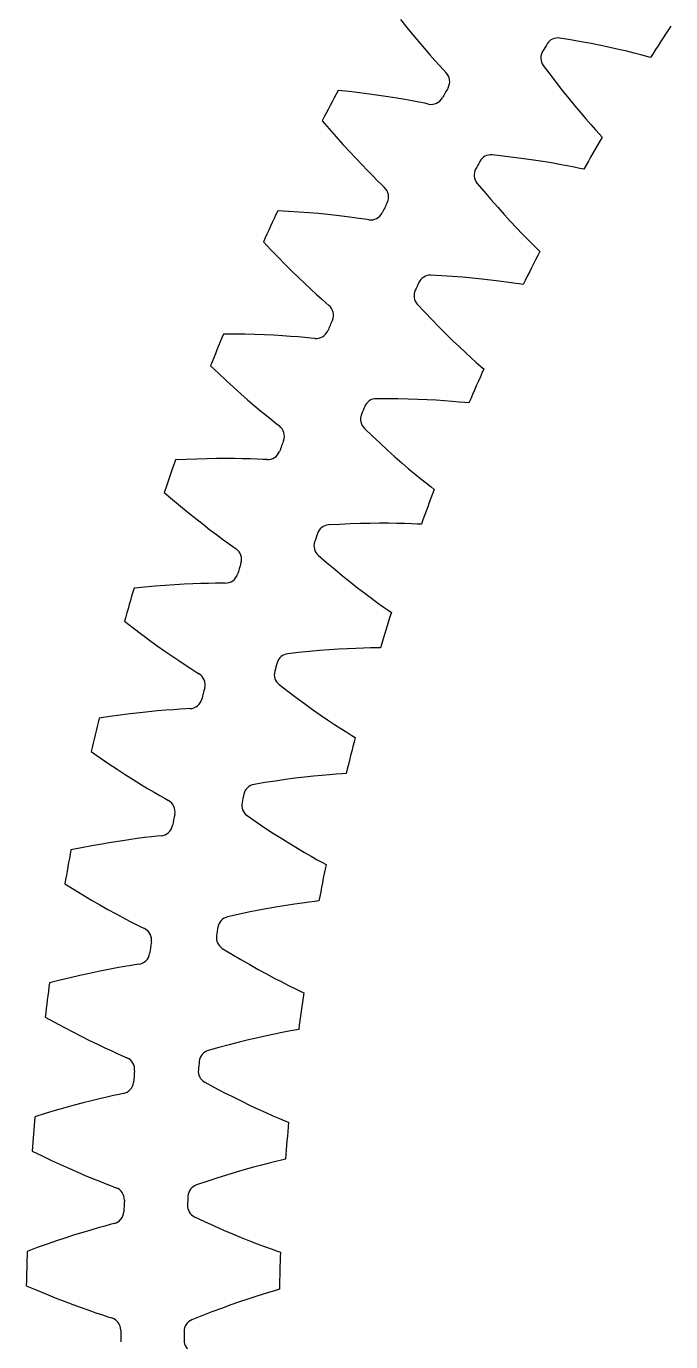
# Model space of a CAD drawing. Header units: millimetres. Extents: x -78 to 78, y -78 to 78.
# Drawn here: x -78.11 to -59.02, y -0.17 to 38.79 of the extents above; entities that cross this region are included whole.
import ezdxf

# ---------------------------------------------------------------- set-up
doc = ezdxf.new("R2010")
doc.units = ezdxf.units.MM

msp = doc.modelspace()

# ---------------------------------------------------------------- linework, layer by layer
at = {"layer": 'thin_ring_external'}
for p, q in [((-67.025881, 38.988631), (-66.839037, 38.756317)), ((-66.839037, 38.756317), (-66.657353, 38.535285)), ((-66.657353, 38.535285), (-66.481701, 38.326105)), ((-66.481701, 38.326105), (-66.313164, 38.129534)), ((-66.313164, 38.129534), (-66.153156, 37.946634)), ((-66.153156, 37.946634), (-66.003631, 37.778978)), ((-66.003631, 37.778978), (-65.867565, 37.629143)), ((-65.867565, 37.629143), (-65.750377, 37.502174)), ((-65.750377, 37.502174), (-65.670767, 37.414373)), ((-68.54795, 36.857281), (-68.866148, 36.891317)), ((-68.240702, 36.821036), (-68.54795, 36.857281)), ((-67.94502, 36.78292), (-68.240702, 36.821036)), ((-67.661655, 36.743317), (-67.94502, 36.78292)), ((-67.391547, 36.702673), (-67.661655, 36.743317)), ((-67.135909, 36.661516), (-67.391547, 36.702673)), ((-66.896383, 36.620499), (-67.135909, 36.661516)), ((-66.675332, 36.580467), (-66.896383, 36.620499)), ((-66.476507, 36.542614), (-66.675332, 36.580467)), ((-66.307039, 36.508927), (-66.476507, 36.542614)), ((-66.190594, 36.48685), (-66.307039, 36.508927)), ((-69.340498, 35.991819), (-69.132684, 35.748463)), ((-69.132684, 35.748463), (-68.929232, 35.515392)), ((-68.929232, 35.515392), (-68.73077, 35.292921)), ((-68.73077, 35.292921), (-68.538037, 35.081454)), ((-68.538037, 35.081454), (-68.351933, 34.881515)), ((-68.351933, 34.881515), (-68.173579, 34.693807)), ((-68.173579, 34.693807), (-68.004441, 34.519315)), ((-68.004441, 34.519315), (-67.84655, 34.359513)), ((-67.84655, 34.359513), (-67.703011, 34.216821)), ((-67.703011, 34.216821), (-67.579492, 34.096002)), ((-67.579492, 34.096002), (-67.495503, 34.012379)), ((-70.340488, 33.309104), (-70.660009, 33.326848)), ((-70.03179, 33.288594), (-70.340488, 33.309104)), ((-69.734548, 33.265626), (-70.03179, 33.288594)), ((-69.44953, 33.240543), (-69.734548, 33.265626)), ((-69.177699, 33.213744), (-69.44953, 33.240543)), ((-68.920293, 33.185694), (-69.177699, 33.213744)), ((-68.678985, 33.156961), (-68.920293, 33.185694)), ((-68.456178, 33.128268), (-68.678985, 33.156961)), ((-68.255679, 33.100616), (-68.456178, 33.128268)), ((-68.084713, 33.075626), (-68.255679, 33.100616)), ((-67.967292, 33.059524), (-68.084713, 33.075626)), ((-71.087811, 32.404303), (-70.867842, 32.171876)), ((-70.867842, 32.171876), (-70.652755, 31.949496)), ((-70.652755, 31.949496), (-70.443192, 31.737449)), ((-70.443192, 31.737449), (-70.239913, 31.5361)), ((-70.239913, 31.5361), (-70.043843, 31.345924)), ((-70.043843, 31.345924), (-69.856137, 31.167567)), ((-69.856137, 31.167567), (-69.678309, 31.00194)), ((-69.678309, 31.00194), (-69.512465, 30.850408)), ((-69.512465, 30.850408), (-69.361828, 30.715231)), ((-69.361828, 30.715231), (-69.232301, 30.600876)), ((-69.232301, 30.600876), (-69.144151, 30.521652)), ((-71.949516, 29.674027), (-72.269525, 29.675433)), ((-71.640173, 29.669306), (-71.949516, 29.674027)), ((-71.342145, 29.661545), (-71.640173, 29.669306)), ((-71.056219, 29.651049), (-71.342145, 29.661545)), ((-70.783374, 29.638164), (-71.056219, 29.651049)), ((-70.524872, 29.623294), (-70.783374, 29.638164)), ((-70.282412, 29.60692), (-70.524872, 29.623294)), ((-70.05843, 29.589641), (-70.282412, 29.60692)), ((-69.856781, 29.572263), (-70.05843, 29.589641)), ((-69.684761, 29.556035), (-69.856781, 29.572263)), ((-69.566671, 29.545949), (-69.684761, 29.556035)), ((-72.649663, 28.732247), (-72.418114, 28.511355)), ((-72.418114, 28.511355), (-72.191953, 28.300248)), ((-72.191953, 28.300248), (-71.971836, 28.099178)), ((-71.971836, 28.099178), (-71.758541, 27.908471)), ((-71.758541, 27.908471), (-71.553016, 27.728555)), ((-71.553016, 27.728555), (-71.356448, 27.560015)), ((-71.356448, 27.560015), (-71.170395, 27.403684)), ((-71.170395, 27.403684), (-70.99703, 27.260817)), ((-70.99703, 27.260817), (-70.839687, 27.133508)), ((-70.839687, 27.133508), (-70.70449, 27.025917)), ((-70.70449, 27.025917), (-70.61241, 26.951297)), ((-73.370835, 25.961534), (-73.690499, 25.946599)), ((-73.061655, 25.972615), (-73.370835, 25.961534)), ((-72.76362, 25.980081), (-73.061655, 25.972615)), ((-72.477531, 25.984198), (-72.76362, 25.980081)), ((-72.204384, 25.985262), (-72.477531, 25.984198)), ((-71.945459, 25.983611), (-72.204384, 25.985262)), ((-71.702479, 25.979637), (-71.945459, 25.983611)), ((-71.477907, 25.973818), (-71.702479, 25.979637)), ((-71.275634, 25.966759), (-71.477907, 25.973818)), ((-71.10301, 25.959335), (-71.275634, 25.966759)), ((-70.984559, 25.955293), (-71.10301, 25.959335)), ((-74.021982, 24.985233), (-73.779456, 24.776452)), ((-73.779456, 24.776452), (-73.54281, 24.577168)), ((-73.54281, 24.577168), (-73.312713, 24.3876)), ((-73.312713, 24.3876), (-73.089959, 24.208032)), ((-73.089959, 24.208032), (-72.875516, 24.038845)), ((-72.875516, 24.038845), (-72.670598, 23.880562)), ((-72.670598, 23.880562), (-72.476806, 23.733934)), ((-72.476806, 23.733934), (-72.296372, 23.600107)), ((-72.296372, 23.600107), (-72.132734, 23.480998)), ((-72.132734, 23.480998), (-71.99222, 23.38045)), ((-71.99222, 23.38045), (-71.89645, 23.310629)), ((-73.995262, 22.230838), (-74.292527, 22.208163)), ((-73.709756, 22.249557), (-73.995262, 22.230838)), ((-73.43702, 22.264567), (-73.709756, 22.249557)), ((-73.178349, 22.276138), (-73.43702, 22.264567)), ((-72.935483, 22.284577), (-73.178349, 22.276138)), ((-72.710907, 22.290232), (-72.935483, 22.284577)), ((-72.508537, 22.29351), (-72.710907, 22.290232)), ((-72.335759, 22.294911), (-72.508537, 22.29351)), ((-72.217257, 22.296922), (-72.335759, 22.294911)), ((-74.600738, 22.18131), (-74.919223, 22.150072)), ((-74.292527, 22.208163), (-74.600738, 22.18131)), ((-75.201185, 21.173034), (-74.948315, 20.97691)), ((-74.948315, 20.97691), (-74.701803, 20.789969)), ((-74.701803, 20.789969), (-74.462326, 20.612397)), ((-74.462326, 20.612397), (-74.230694, 20.444437)), ((-74.230694, 20.444437), (-74.007891, 20.286421)), ((-74.007891, 20.286421), (-73.79516, 20.138807)), ((-73.79516, 20.138807), (-73.594133, 20.002266)), ((-73.594133, 20.002266), (-73.407101, 19.877826)), ((-73.407101, 19.877826), (-73.237595, 19.767228)), ((-73.237595, 19.767228), (-73.09213, 19.673986)), ((-73.09213, 19.673986), (-72.992919, 19.609146)), ((-75.636017, 18.343218), (-75.952491, 18.295758)), ((-75.329579, 18.385774), (-75.636017, 18.343218)), ((-75.033859, 18.423597), (-75.329579, 18.385774)), ((-74.749682, 18.45687), (-75.033859, 18.423597)), ((-74.478068, 18.485786), (-74.749682, 18.45687)), ((-74.220325, 18.510551), (-74.478068, 18.485786)), ((-73.978207, 18.531379), (-74.220325, 18.510551)), ((-73.754212, 18.548493), (-73.978207, 18.531379)), ((-73.552274, 18.562101), (-73.754212, 18.548493)), ((-73.379793, 18.572322), (-73.552274, 18.562101)), ((-73.261548, 18.580381), (-73.379793, 18.572322)), ((-76.184197, 17.305598), (-75.921643, 17.122641)), ((-75.921643, 17.122641), (-75.665906, 16.948531)), ((-75.665906, 16.948531), (-75.417676, 16.783419)), ((-75.417676, 16.783419), (-75.17777, 16.627505)), ((-75.17777, 16.627505), (-74.947189, 16.481071)), ((-74.947189, 16.481071), (-74.727197, 16.344513)), ((-74.727197, 16.344513), (-74.519461, 16.218414)), ((-74.519461, 16.218414), (-74.326319, 16.103686)), ((-74.326319, 16.103686), (-74.151387, 16.001888)), ((-74.151387, 16.001888), (-74.00135, 15.916195)), ((-74.00135, 15.916195), (-73.898959, 15.856505)), ((-74.114707, 14.815365), (-74.232387, 14.801279)), ((-76.473969, 14.45727), (-76.787607, 14.393713)), ((-76.170104, 14.515417), (-76.473969, 14.45727)), ((-75.876702, 14.568291), (-76.170104, 14.515417)), ((-75.594594, 14.616031), (-75.876702, 14.568291)), ((-75.32481, 14.658778), (-75.594594, 14.616031)), ((-75.068669, 14.696671), (-75.32481, 14.658778)), ((-74.827929, 14.729835), (-75.068669, 14.696671)), ((-74.605101, 14.758364), (-74.827929, 14.729835)), ((-74.404121, 14.782265), (-74.605101, 14.758364)), ((-74.232387, 14.801279), (-74.404121, 14.782265)), ((-76.968453, 13.393014), (-76.696899, 13.223701)), ((-76.696899, 13.223701), (-76.432607, 13.062877)), ((-76.432607, 13.062877), (-76.176269, 12.910654)), ((-76.176269, 12.910654), (-75.928715, 12.767194)), ((-75.928715, 12.767194), (-75.690958, 12.632725)), ((-75.690958, 12.632725), (-75.464281, 12.507577)), ((-75.464281, 12.507577), (-75.250377, 12.39225)), ((-75.250377, 12.39225), (-75.051628, 12.287534)), ((-75.051628, 12.287534), (-74.871726, 12.1948)), ((-74.871726, 12.1948), (-74.71751, 12.11688)), ((-74.71751, 12.11688), (-74.612205, 12.062496)), ((-75.261354, 10.929732), (-75.482435, 10.889862)), ((-75.061856, 10.963864), (-75.261354, 10.929732)), ((-74.891317, 10.991622), (-75.061856, 10.963864)), ((-74.77451, 11.011699), (-74.891317, 10.991622)), ((-77.11241, 10.533605), (-77.422394, 10.454117)), ((-76.811911, 10.607192), (-77.11241, 10.533605)), ((-76.521591, 10.674978), (-76.811911, 10.607192)), ((-76.242288, 10.73706), (-76.521591, 10.674978)), ((-75.975039, 10.793527), (-76.242288, 10.73706)), ((-75.721166, 10.844449), (-75.975039, 10.793527)), ((-75.482435, 10.889862), (-75.721166, 10.844449)), ((-77.551908, 9.445488), (-77.272063, 9.290262)), ((-77.272063, 9.290262), (-76.999903, 9.143143)), ((-76.999903, 9.143143), (-76.736127, 9.004208)), ((-76.736127, 9.004208), (-76.481571, 8.873575)), ((-76.481571, 8.873575), (-76.237258, 8.751421)), ((-76.237258, 8.751421), (-76.004486, 8.638011)), ((-76.004486, 8.638011), (-75.784973, 8.533756)), ((-75.784973, 8.533756), (-75.581137, 8.439325)), ((-75.581137, 8.439325), (-75.396734, 8.355898)), ((-75.396734, 8.355898), (-75.238741, 8.285954)), ((-75.238741, 8.285954), (-75.130795, 8.237018)), ((-75.940015, 7.021479), (-76.176117, 6.963935)), ((-75.721258, 7.072585), (-75.940015, 7.021479)), ((-75.523764, 7.116859), (-75.721258, 7.072585)), ((-75.354864, 7.153289), (-75.523764, 7.116859)), ((-75.239235, 7.179304), (-75.354864, 7.153289)), ((-77.253323, 6.671294), (-77.549674, 6.582459)), ((-76.966843, 6.753815), (-77.253323, 6.671294)), ((-76.691075, 6.830078), (-76.966843, 6.753815)), ((-76.427058, 6.900117), (-76.691075, 6.830078)), ((-76.176117, 6.963935), (-76.427058, 6.900117)), ((-77.549674, 6.582459), (-77.855194, 6.487247)), ((-77.933038, 5.473321), (-77.645632, 5.332586)), ((-77.645632, 5.332586), (-77.366315, 5.199555)), ((-77.366315, 5.199555), (-77.095789, 5.07427)), ((-77.095789, 5.07427), (-76.834895, 4.956805)), ((-76.834895, 4.956805), (-76.584663, 4.847285)), ((-76.584663, 4.847285), (-76.346404, 4.745909)), ((-76.346404, 4.745909), (-76.121854, 4.652999)), ((-76.121854, 4.652999), (-75.913462, 4.569098)), ((-75.913462, 4.569098), (-75.725041, 4.495196)), ((-75.725041, 4.495196), (-75.563682, 4.43341)), ((-75.563682, 4.43341), (-75.453379, 4.39005)), ((-76.199477, 3.134778), (-76.432332, 3.065253)), ((-75.983615, 3.196987), (-76.199477, 3.134778)), ((-75.788638, 3.251287), (-75.983615, 3.196987)), ((-75.621819, 3.296294), (-75.788638, 3.251287)), ((-75.507669, 3.328179), (-75.621819, 3.296294)), ((-77.211298, 2.815033), (-77.493191, 2.717991)), ((-76.939784, 2.905277), (-77.211298, 2.815033)), ((-76.679688, 2.988705), (-76.939784, 2.905277)), ((-76.432332, 3.065253), (-76.679688, 2.988705)), ((-77.784619, 2.614141), (-78.084879, 2.503452)), ((-77.493191, 2.717991), (-77.784619, 2.614141)), ((-78.11085, 1.486874), (-77.816633, 1.360998)), ((-77.816633, 1.360998), (-77.530888, 1.242403)), ((-77.530888, 1.242403), (-77.254318, 1.131094)), ((-77.254318, 1.131094), (-76.987766, 1.027104)), ((-76.987766, 1.027104), (-76.732268, 0.930504)), ((-76.732268, 0.930504), (-76.489144, 0.841425)), ((-76.489144, 0.841425), (-76.260142, 0.760102)), ((-76.260142, 0.760102), (-76.047738, 0.686952)), ((-76.047738, 0.686952), (-75.855789, 0.622767)), ((-75.855789, 0.622767), (-75.691486, 0.569301)), ((-75.691486, 0.569301), (-75.579113, 0.531629))]:
    msp.add_line(p, q, dxfattribs=at)
for centre, radius, start, end in [((-65.940687, 37.15405), 0.375, 330.601067, 43.963027), ((0, 0), 78.125, 151.822226, 152.568018), ((-66.109431, 36.852961), 0.375, 257.500388, 330.862348), ((0, 0), 75.3125, 150.601067, 150.862348), ((-67.751779, 33.738614), 0.375, 333.527896, 46.889856), ((0, 0), 75.3125, 153.527896, 153.789177), ((0, 0), 78.125, 154.749055, 155.494847), ((-67.904929, 33.429302), 0.375, 260.427217, 333.789177), ((-69.386115, 30.235158), 0.375, 336.454725, 49.816686), ((0, 0), 75.3125, 156.454725, 156.716006), ((0, 0), 78.125, 157.675884, 158.421677), ((-69.523271, 29.918429), 0.375, 263.354046, 336.716006), ((-70.839429, 26.652822), 0.375, 339.381555, 52.743515), ((0, 0), 75.3125, 159.381555, 159.642836), ((-70.960235, 26.329503), 0.375, 266.280875, 339.642836), ((0, 0), 78.125, 160.602714, 161.348506), ((-72.107932, 23.000951), 0.375, 342.308384, 55.670344), ((0, 0), 75.3125, 162.308384, 162.569665), ((-72.212071, 22.671886), 0.375, 269.207705, 342.569665), ((0, 0), 78.125, 163.529543, 164.275335), ((-73.188314, 19.289074), 0.375, 345.235213, 58.597173), ((0, 0), 75.3125, 165.235213, 165.496494), ((-73.275515, 18.95512), 0.375, 272.134534, 345.496494), ((0, 0), 78.125, 166.456372, 167.202165), ((-74.077755, 15.526874), 0.375, 348.162042, 61.524003), ((0, 0), 75.3125, 168.162042, 168.423323), ((-74.147791, 15.188903), 0.375, 275.061363, 348.423323), ((0, 0), 78.125, 169.383201, 170.128994), ((-74.773937, 11.724165), 0.375, 351.088872, 64.450832), ((-74.826624, 11.38306), 0.375, 277.988193, 351.350153), ((0, 0), 75.3125, 171.088872, 171.350153), ((0, 0), 78.125, 172.310031, 173.055823), ((-75.275041, 7.89087), 0.375, 354.015701, 67.377661), ((0, 0), 75.3125, 174.015701, 174.276982), ((-75.310242, 7.547519), 0.375, 280.915022, 354.276982), ((0, 0), 78.125, 175.23686, 175.982652), ((-75.579762, 4.036989), 0.375, 356.94253, 70.30449), ((0, 0), 75.3125, 176.94253, 177.203811), ((-75.597385, 3.692288), 0.375, 283.841851, 357.203811), ((0, 0), 78.125, 178.163689, 178.909482), ((-75.687303, 0.172575), 0.375, 359.86936, 73.23132), ((0, 0), 75.3125, 179.86936, 180.13064)]:
    msp.add_arc(centre, radius, start, end, dxfattribs=at)
at = {"layer": 'thin_ring_internal'}
for p, q in [((-61.983141, 38.388764), (-62.304011, 38.442467)), ((-61.673056, 38.334199), (-61.983141, 38.388764)), ((-61.374968, 38.278176), (-61.673056, 38.334199)), ((-61.08961, 38.221149), (-61.374968, 38.278176)), ((-60.817899, 38.163644), (-61.08961, 38.221149)), ((-60.561026, 38.106294), (-60.817899, 38.163644)), ((-60.320603, 38.049885), (-60.561026, 38.106294)), ((-60.098957, 37.995451), (-60.320603, 38.049885)), ((-59.899798, 37.944476), (-60.098957, 37.995451)), ((-59.730204, 37.899471), (-59.899798, 37.944476)), ((-59.614673, 37.867946), (-59.730204, 37.899471)), ((-62.796396, 37.632776), (-62.601092, 37.372586)), ((-62.601092, 37.372586), (-62.409985, 37.12237)), ((-62.409985, 37.12237), (-62.223104, 36.883476)), ((-62.223104, 36.883476), (-62.041187, 36.656347)), ((-62.041187, 36.656347), (-61.865124, 36.441555)), ((-61.865124, 36.441555), (-61.696026, 36.239866)), ((-61.696026, 36.239866), (-61.53533, 36.05235)), ((-61.53533, 36.05235), (-61.385028, 35.880597)), ((-61.385028, 35.880597), (-61.248142, 35.727219)), ((-61.248142, 35.727219), (-61.130159, 35.597344)), ((-61.130159, 35.597344), (-61.049016, 35.509269)), ((-63.98703, 34.94663), (-64.310355, 34.98273)), ((-63.674428, 34.909079), (-63.98703, 34.94663)), ((-63.373725, 34.869419), (-63.674428, 34.909079)), ((-63.085679, 34.82806), (-63.373725, 34.869419)), ((-62.811234, 34.785479), (-63.085679, 34.82806)), ((-62.551612, 34.742241), (-62.811234, 34.785479)), ((-62.308467, 34.699046), (-62.551612, 34.742241)), ((-62.084179, 34.656798), (-62.308467, 34.699046)), ((-61.882534, 34.616774), (-62.084179, 34.656798)), ((-61.710735, 34.581098), (-61.882534, 34.616774)), ((-61.593655, 34.555929), (-61.710735, 34.581098)), ((-64.757788, 34.147358), (-64.548567, 33.898223)), ((-64.548567, 33.898223), (-64.344081, 33.658816)), ((-64.344081, 33.658816), (-64.144432, 33.430484)), ((-64.144432, 33.430484), (-63.950383, 33.213628)), ((-63.950383, 33.213628), (-63.762854, 33.008772)), ((-63.762854, 33.008772), (-63.582994, 32.816618)), ((-63.582994, 32.816618), (-63.412298, 32.638156)), ((-63.412298, 32.638156), (-63.252841, 32.474868)), ((-63.252841, 32.474868), (-63.107783, 32.329194)), ((-63.107783, 32.329194), (-62.982883, 32.205955)), ((-62.982883, 32.205955), (-62.897053, 32.122444)), ((-65.799957, 31.400201), (-66.12477, 31.418591)), ((-65.48577, 31.379778), (-65.799957, 31.400201)), ((-65.183351, 31.356598), (-65.48577, 31.379778)), ((-64.893476, 31.33103), (-65.183351, 31.356598)), ((-64.617115, 31.3035), (-64.893476, 31.33103)), ((-64.355519, 31.274505), (-64.617115, 31.3035)), ((-64.110378, 31.244652), (-64.355519, 31.274505)), ((-63.884118, 31.214715), (-64.110378, 31.244652)), ((-63.680588, 31.185763), (-63.884118, 31.214715)), ((-63.507097, 31.159521), (-63.680588, 31.185763)), ((-63.388818, 31.140784), (-63.507097, 31.159521)), ((-66.525917, 30.560032), (-66.303403, 30.322693)), ((-66.303403, 30.322693), (-66.086148, 30.09481)), ((-66.086148, 30.09481), (-65.874329, 29.877722)), ((-65.874329, 29.877722), (-65.668727, 29.671786)), ((-65.668727, 29.671786), (-65.470291, 29.477477)), ((-65.470291, 29.477477), (-65.280205, 29.295432)), ((-65.280205, 29.295432), (-65.100019, 29.126558)), ((-65.100019, 29.126558), (-64.931882, 28.972221)), ((-64.931882, 28.972221), (-64.779086, 28.834686)), ((-64.779086, 28.834686), (-64.647643, 28.718452)), ((-64.647643, 28.718452), (-64.557379, 28.639752)), ((-67.416511, 27.760062), (-67.741844, 27.760687)), ((-67.101678, 27.756826), (-67.416511, 27.760062)), ((-66.798444, 27.750196), (-67.101678, 27.756826)), ((-66.507605, 27.740496), (-66.798444, 27.750196)), ((-66.230153, 27.728099), (-66.507605, 27.740496)), ((-65.967364, 27.713433), (-66.230153, 27.728099)), ((-65.720958, 27.697011), (-65.967364, 27.713433)), ((-65.493401, 27.679475), (-65.720958, 27.697011)), ((-65.288594, 27.66168), (-65.493401, 27.679475)), ((-65.113929, 27.644953), (-65.288594, 27.66168)), ((-64.994803, 27.632702), (-65.113929, 27.644953)), ((-68.095506, 26.881502), (-67.860364, 26.656669)), ((-67.860364, 26.656669), (-67.630989, 26.44099)), ((-67.630989, 26.44099), (-67.40763, 26.235793)), ((-67.40763, 26.235793), (-67.191089, 26.041393)), ((-67.191089, 26.041393), (-66.982338, 25.858209)), ((-66.982338, 25.858209), (-66.782595, 25.686816)), ((-66.782595, 25.686816), (-66.593455, 25.528035)), ((-66.593455, 25.528035), (-66.417141, 25.383109)), ((-66.417141, 25.383109), (-66.257063, 25.254124)), ((-66.257063, 25.254124), (-66.119468, 25.145241)), ((-66.119468, 25.145241), (-66.025041, 25.071588)), ((-68.831867, 24.037076), (-69.156749, 24.019934)), ((-68.517327, 24.051038), (-68.831867, 24.037076)), ((-68.214184, 24.060976), (-68.517327, 24.051038)), ((-67.923249, 24.067174), (-68.214184, 24.060976)), ((-67.645534, 24.069946), (-67.923249, 24.067174)), ((-67.382337, 24.069653), (-67.645534, 24.069946)), ((-67.135402, 24.066712), (-67.382337, 24.069653)), ((-66.907227, 24.061628), (-67.135402, 24.066712)), ((-66.701754, 24.055045), (-66.907227, 24.061628)), ((-66.526436, 24.04788), (-66.701754, 24.055045)), ((-66.406818, 24.042153), (-66.526436, 24.04788)), ((-69.461872, 23.122747), (-69.214802, 22.911091)), ((-69.214802, 22.911091), (-68.973992, 22.70826)), ((-68.973992, 22.70826), (-68.739761, 22.515566)), ((-68.739761, 22.515566), (-68.512927, 22.333281)), ((-68.512927, 22.333281), (-68.294484, 22.161771)), ((-68.294484, 22.161771), (-68.085679, 22.001542)), ((-68.085679, 22.001542), (-67.888151, 21.853325)), ((-67.888151, 21.853325), (-67.704186, 21.718245)), ((-67.704186, 21.718245), (-67.537302, 21.598193)), ((-67.537302, 21.598193), (-67.393966, 21.496987)), ((-67.393966, 21.496987), (-67.295659, 21.428601)), ((-69.728494, 20.273471), (-70.041802, 20.242353)), ((-69.426346, 20.29995), (-69.728494, 20.273471)), ((-69.136184, 20.322026), (-69.426346, 20.29995)), ((-68.859034, 20.33996), (-69.136184, 20.322026)), ((-68.596214, 20.35404), (-68.859034, 20.33996)), ((-68.349487, 20.364588), (-68.596214, 20.35404)), ((-68.121375, 20.371972), (-68.349487, 20.364588)), ((-67.915849, 20.37662), (-68.121375, 20.371972)), ((-67.740401, 20.37904), (-67.915849, 20.37662)), ((-67.620649, 20.379853), (-67.740401, 20.37904)), ((-70.041802, 20.242353), (-70.365263, 20.207495)), ((-70.620937, 19.294985), (-70.362677, 19.097137)), ((-70.362677, 19.097137), (-70.111149, 18.907759)), ((-70.111149, 18.907759), (-69.866745, 18.728144)), ((-69.866745, 18.728144), (-69.630295, 18.558518)), ((-69.630295, 18.558518), (-69.402812, 18.399193)), ((-69.402812, 18.399193), (-69.185569, 18.250605)), ((-69.185569, 18.250605), (-68.980241, 18.113397)), ((-68.980241, 18.113397), (-68.789174, 17.988564)), ((-68.789174, 17.988564), (-68.615983, 17.877806)), ((-68.615983, 17.877806), (-68.467335, 17.784578)), ((-68.467335, 17.784578), (-68.36544, 17.721662)), ((-71.042705, 16.38722), (-71.36378, 16.33475)), ((-70.731564, 16.435401), (-71.042705, 16.38722)), ((-70.431312, 16.47834), (-70.731564, 16.435401)), ((-70.142789, 16.516229), (-70.431312, 16.47834)), ((-69.867032, 16.549271), (-70.142789, 16.516229)), ((-69.605373, 16.577682), (-69.867032, 16.549271)), ((-69.35959, 16.601688), (-69.605373, 16.577682)), ((-69.132221, 16.621519), (-69.35959, 16.601688)), ((-68.927256, 16.637382), (-69.132221, 16.621519)), ((-68.752202, 16.64938), (-68.927256, 16.637382)), ((-68.632674, 16.656732), (-68.752202, 16.64938)), ((-71.56924, 15.40964), (-71.300562, 15.22619)), ((-71.300562, 15.22619), (-71.039067, 15.05083)), ((-71.039067, 15.05083), (-70.785219, 14.88483)), ((-70.785219, 14.88483), (-70.539859, 14.72837)), ((-70.539859, 14.72837), (-70.304015, 14.581705)), ((-70.304015, 14.581705), (-70.078981, 14.445202)), ((-70.078981, 14.445202), (-69.866467, 14.319412)), ((-69.866467, 14.319412), (-69.668869, 14.205199)), ((-69.668869, 14.205199), (-69.489888, 14.104063)), ((-69.489888, 14.104063), (-69.33637, 14.019093)), ((-69.33637, 14.019093), (-69.231191, 13.961835)), ((-69.55882, 12.870032), (-69.732957, 12.848493)), ((-69.439871, 12.883901), (-69.55882, 12.870032)), ((-71.831589, 12.483181), (-72.149319, 12.413255)), ((-71.523543, 12.548281), (-71.831589, 12.483181)), ((-71.226084, 12.607552), (-71.523543, 12.548281)), ((-70.94006, 12.66114), (-71.226084, 12.607552)), ((-70.66652, 12.709192), (-70.94006, 12.66114)), ((-70.406802, 12.75185), (-70.66652, 12.709192)), ((-70.162697, 12.789242), (-70.406802, 12.75185)), ((-69.936751, 12.82146), (-70.162697, 12.789242)), ((-69.732957, 12.848493), (-69.936751, 12.82146)), ((-72.303953, 11.478305), (-72.025658, 11.309801)), ((-72.025658, 11.309801), (-71.754977, 11.148984)), ((-71.754977, 11.148984), (-71.492443, 10.997093)), ((-71.492443, 10.997093), (-71.238905, 10.854266)), ((-71.238905, 10.854266), (-70.995403, 10.720699)), ((-70.995403, 10.720699), (-70.763251, 10.596689)), ((-70.763251, 10.596689), (-70.544185, 10.482691)), ((-70.544185, 10.482691), (-70.340644, 10.37944)), ((-70.340644, 10.37944), (-70.156407, 10.288229)), ((-70.156407, 10.288229), (-69.998478, 10.211769)), ((-69.998478, 10.211769), (-69.890329, 10.16034)), ((-70.532561, 8.983136), (-70.756411, 8.938628)), ((-70.330548, 9.021258), (-70.532561, 8.983136)), ((-70.157847, 9.052275), (-70.330548, 9.021258)), ((-70.039833, 9.072618), (-70.157847, 9.052275)), ((-72.102068, 8.623712), (-72.406099, 8.541886)), ((-71.808289, 8.699139), (-72.102068, 8.623712)), ((-71.525619, 8.768267), (-71.808289, 8.699139)), ((-71.25511, 8.831184), (-71.525619, 8.768267)), ((-70.99811, 8.887961), (-71.25511, 8.831184)), ((-70.756411, 8.938628), (-70.99811, 8.887961)), ((-72.406099, 8.541886), (-72.719536, 8.454715)), ((-72.822883, 7.512715), (-72.5358, 7.35966)), ((-72.5358, 7.35966), (-72.256742, 7.213864)), ((-72.256742, 7.213864), (-71.986305, 7.076537)), ((-71.986305, 7.076537), (-71.725345, 6.947768)), ((-71.725345, 6.947768), (-71.474913, 6.827698)), ((-71.474913, 6.827698), (-71.236335, 6.716551)), ((-71.236335, 6.716551), (-71.01137, 6.614687)), ((-71.01137, 6.614687), (-70.802495, 6.522704)), ((-70.802495, 6.522704), (-70.613552, 6.441691)), ((-70.613552, 6.441691), (-70.451683, 6.373969)), ((-70.451683, 6.373969), (-70.340887, 6.328523)), ((-70.917875, 5.118004), (-71.13896, 5.061338)), ((-70.718245, 5.167101), (-70.917875, 5.118004)), ((-70.547495, 5.207502), (-70.718245, 5.167101)), ((-70.430768, 5.23426), (-70.547495, 5.207502)), ((-72.17619, 4.764764), (-72.465411, 4.673406)), ((-71.897717, 4.849225), (-72.17619, 4.764764)), ((-71.631048, 4.926821), (-71.897717, 4.849225)), ((-71.377532, 4.997548), (-71.631048, 4.926821)), ((-71.13896, 5.061338), (-71.377532, 4.997548)), ((-72.76452, 4.5751), (-73.07273, 4.470942)), ((-72.465411, 4.673406), (-72.76452, 4.5751)), ((-73.12448, 3.524704), (-72.829468, 3.387555)), ((-72.829468, 3.387555), (-72.542864, 3.257216)), ((-72.542864, 3.257216), (-72.265331, 3.134862)), ((-72.265331, 3.134862), (-71.997729, 3.020536)), ((-71.997729, 3.020536), (-71.741113, 2.914321)), ((-71.741113, 2.914321), (-71.496822, 2.816368)), ((-71.496822, 2.816368), (-71.26663, 2.726941)), ((-71.26663, 2.726941), (-71.053043, 2.646503)), ((-71.053043, 2.646503), (-70.859958, 2.575928)), ((-70.859958, 2.575928), (-70.694633, 2.517146)), ((-70.694633, 2.517146), (-70.581521, 2.477819)), ((-71.309203, 1.168943), (-71.543934, 1.09222)), ((-71.091542, 1.237597), (-71.309203, 1.168943)), ((-70.894891, 1.297523), (-71.091542, 1.237597)), ((-70.726602, 1.347188), (-70.894891, 1.297523)), ((-70.611511, 1.38028), (-70.726602, 1.347188)), ((-72.328689, 0.816169), (-72.61249, 0.709153)), ((-72.055243, 0.915711), (-72.328689, 0.816169)), ((-71.79321, 1.007754), (-72.055243, 0.915711)), ((-71.543934, 1.09222), (-71.79321, 1.007754)), ((-72.905784, 0.59466), (-73.207845, 0.473826)), ((-72.61249, 0.709153), (-72.905784, 0.59466))]:
    msp.add_line(p, q, dxfattribs=at)
for centre, radius, start, end in [((0, 0), 70.625, 146.685066, 147.575804), ((0, 0), 73.4375, 148.595129, 148.796176), ((-62.359318, 38.071568), 0.375, 81.518782, 148.595129), ((-62.492525, 37.85252), 0.375, 148.796176, 215.872522), ((0, 0), 70.625, 149.8155, 150.706239), ((0, 0), 73.4375, 151.725563, 151.926611), ((-64.345325, 34.609365), 0.375, 84.649217, 151.725563), ((-64.46637, 34.383368), 0.375, 151.926611, 219.002957), ((0, 0), 70.625, 152.945935, 153.836674), ((0, 0), 73.4375, 154.855998, 155.057045), ((-66.139299, 31.043873), 0.375, 87.779652, 154.855998), ((-66.247822, 30.811604), 0.375, 155.057045, 222.133392), ((0, 0), 70.625, 156.07637, 156.967108), ((-67.735888, 27.385734), 0.375, 90.910087, 157.986433), ((-67.831565, 27.147885), 0.375, 158.18748, 225.263826), ((0, 0), 73.4375, 157.986433, 158.18748), ((0, 0), 70.625, 159.206805, 160.097543), ((0, 0), 73.4375, 161.116868, 161.317915), ((-69.130326, 23.645866), 0.375, 94.040521, 161.116868), ((-69.212872, 23.403147), 0.375, 161.317915, 228.394261), ((0, 0), 70.625, 162.337239, 163.227978), ((0, 0), 73.4375, 164.247303, 164.44835), ((-70.318452, 19.835428), 0.375, 97.170956, 164.247303), ((-70.38762, 19.588564), 0.375, 164.44835, 231.524696), ((0, 0), 70.625, 165.467674, 166.358413), ((0, 0), 73.4375, 167.377737, 167.578784), ((-71.29672, 15.965795), 0.375, 100.301391, 167.377737), ((-71.352304, 15.715521), 0.375, 167.578784, 234.655131), ((0, 0), 70.625, 168.598109, 169.488848), ((0, 0), 73.4375, 170.508172, 170.709219), ((-72.062211, 12.048513), 0.375, 103.431826, 170.508172), ((-72.104045, 11.795577), 0.375, 170.709219, 237.785566), ((0, 0), 70.625, 171.728544, 172.619282), ((-72.61264, 8.095273), 0.375, 106.562261, 173.638607), ((-72.640599, 7.840431), 0.375, 173.839654, 240.916), ((0, 0), 73.4375, 173.638607, 173.839654), ((0, 0), 70.625, 174.858979, 175.749717), ((-72.946364, 4.117874), 0.375, 109.692695, 176.769042), ((0, 0), 73.4375, 176.769042, 176.970089), ((-72.960364, 3.861885), 0.375, 176.970089, 244.046435), ((0, 0), 70.625, 177.989413, 178.880152), ((-73.062388, 0.128186), 0.375, 112.82313, 179.899476), ((0, 0), 73.4375, 179.899476, 180.100524), ((-73.062388, -0.128186), 0.375, 180.100524, 247.17687)]:
    msp.add_arc(centre, radius, start, end, dxfattribs=at)

doc.saveas('drawing.dxf')
